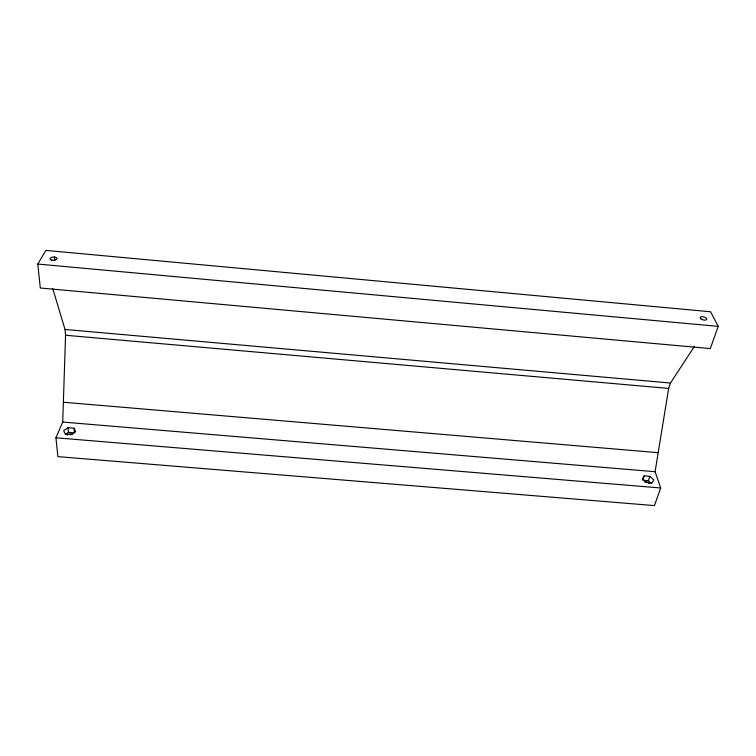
<?xml version="1.0" encoding="UTF-8"?>
<svg xmlns="http://www.w3.org/2000/svg" width="756" height="756" viewBox="0 0 756 756"><rect width="100%" height="100%" fill="white"/><g stroke="black" fill="none" stroke-linecap="round" stroke-linejoin="round"><path stroke-width="1.13" d="M694.348 346.503L670.468 383.027L668.654 388.423L655.093 471.706L660.697 487.989L654.431 505.594L57.9 456.633L55.925 437.79L62.72 422.056L65.555 335.258L65.025 329.474L52.712 288.471M644.188 475.874L642.43 478.935L646.371 482.508L652.069 482.98L653.779 479.89L649.839 476.346L644.188 475.874L642.713 480.202L648.346 480.674L651.483 483.509M648.346 480.674L649.839 476.346M718.2 326.375L710.3 348.582L40.304 288.008L37.8 264.052L45.861 250.406L710.612 311.765L718.2 326.375L37.8 264.052M65.867 434.133L68.465 432.356L74.438 432.857L74.022 428.227L68.031 427.735L63.674 430.674L65.328 434.152L71.366 434.662L75.704 431.685L74.022 428.227M62.72 422.056L655.093 471.706M55.925 437.79L660.697 487.989M63.438 402.239L658.089 452.674M65.025 329.474L670.468 383.027M65.555 335.258L668.654 388.423M68.031 427.735L68.465 432.356M54.432 257.04L54.753 260.414M644.66 481.978A3.005 1.758 19.5 0 1 649.187 483.481M67.435 435.087A3.109 1.852 -6.4 0 1 72.283 434.331M701.162 319.013A3.393 1.531 15.9 0 0 706.662 319.505A3.393 1.531 15.9 0 0 702.607 316.679A3.393 1.531 15.9 0 0 701.162 319.013M51.767 260.121A3.515 1.635 -2.5 0 0 57.031 258.524A3.515 1.635 -2.5 0 0 51.758 257.295A3.515 1.635 -2.5 0 0 51.767 260.121"/></g></svg>
